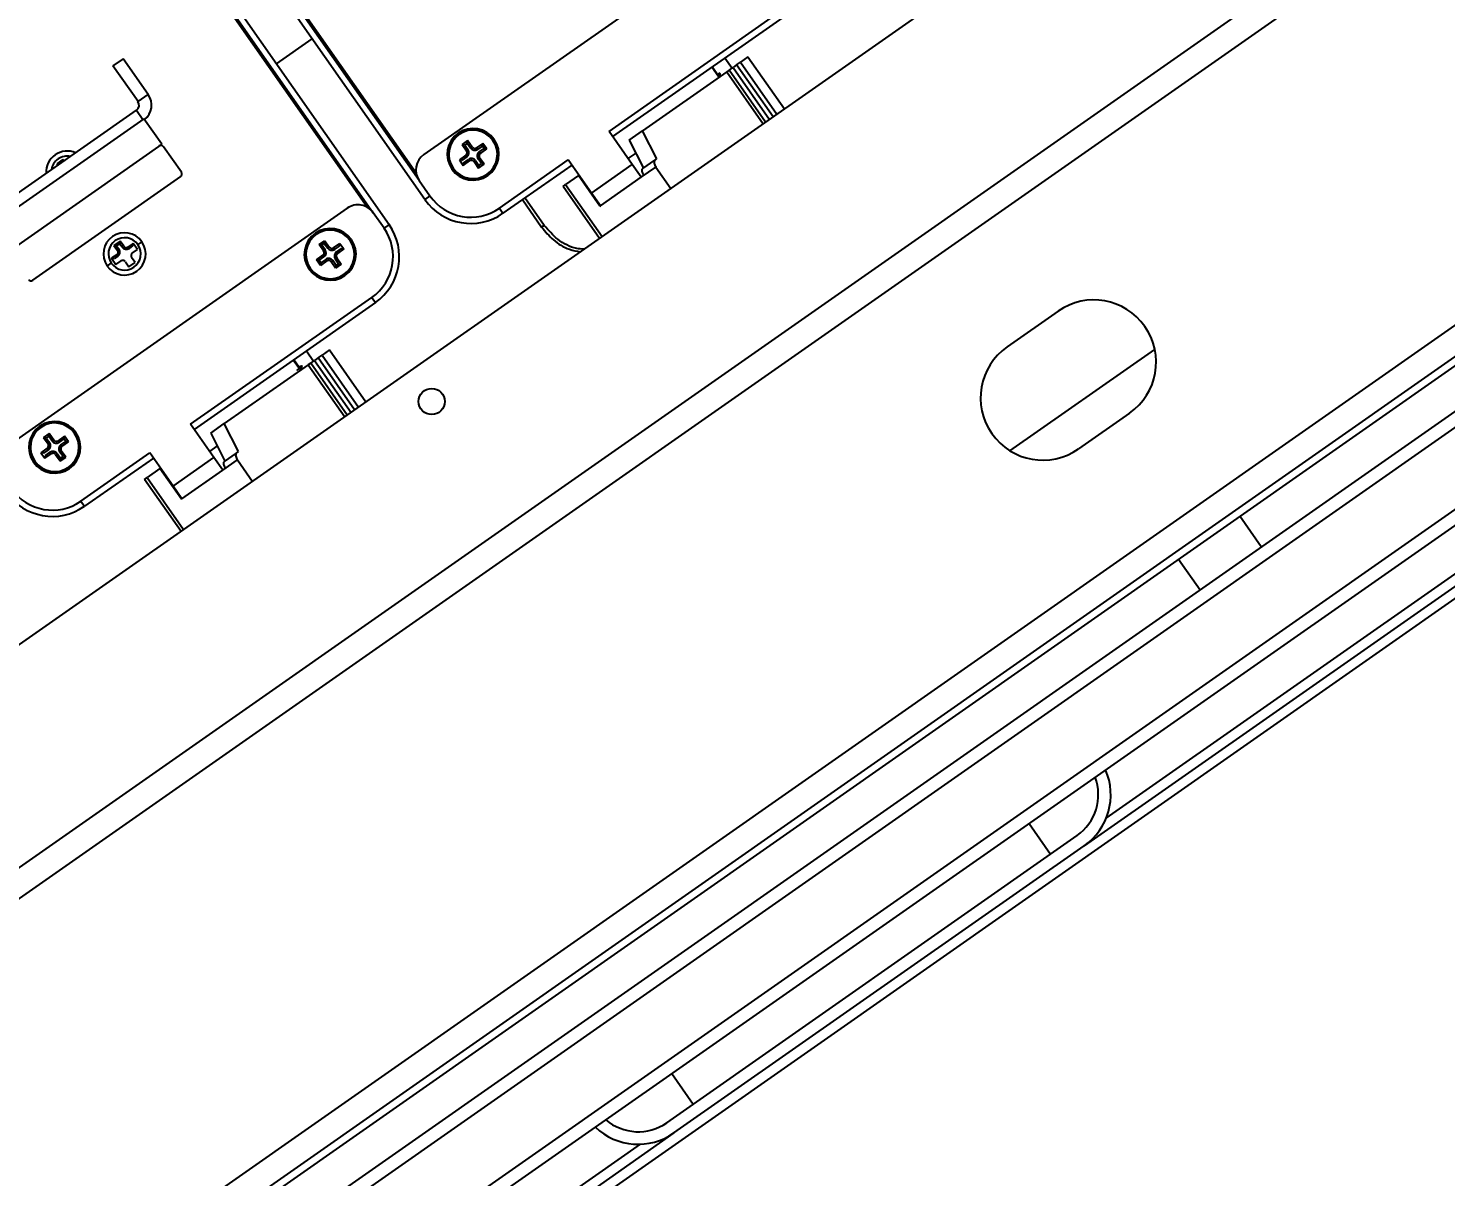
# Model space of a CAD drawing. Header units: millimetres. Extents: x 152904052 to 153933663, y 538271515 to 539240469.
# Drawn here: x 153453132.2 to 153453359.7, y 538569815.3 to 538569999.6 of the extents above; entities that cross this region are included whole.
import ezdxf
from ezdxf.enums import TextEntityAlignment as Align

# ---------------------------------------------------------------- set-up
doc = ezdxf.new("R2010")
doc.units = ezdxf.units.MM
doc.layers.add('POWR', color=5, linetype='Continuous')
doc.layers.add('TEXT', color=7, linetype='Continuous')
doc.styles.get("Standard").update_dxf_attribs({"font": 'Gulim.ttf'})

msp = doc.modelspace()

# ---------------------------------------------------------------- linework, layer by layer
at = {"layer": 'POWR', "color": 7}
for p, q in [((153453047.65, 538569842.5), (153453357.08, 538570059.17)), ((153451610.15, 538568795.17), (153453405.73, 538570052.45)), ((153452528.12, 538569442.95), (153453373.89, 538570035.16)), ((153453195.84, 538569972.14), (153453163.14, 538570018.83)), ((153453194.94, 538569975.17), (153453163.96, 538570019.41)), ((153453164.21, 538570019.58), (153453194.43, 538569976.41)), ((153453250.56, 538570017.78), (153453195.67, 538569979.35)), ((153453186.57, 538569970.91), (153453156.35, 538570014.07)), ((153453156.59, 538570014.24), (153453187.56, 538569970.01)), ((153453157.41, 538570014.82), (153453190.1, 538569968.13)), ((153453225.41, 538569983.08), (153453254.49, 538570003.44)), ((153453255.07, 538570002.62), (153453225.99, 538569982.26)), ((153453172.04, 538569993.93), (153453177.77, 538569997.94)), ((153453446.82, 538569995.52), (153452550.66, 538569368.03)), ((153453443.83, 538569996), (153452551.24, 538569371)), ((153451659.93, 538568760.69), (153453421.11, 538569993.88)), ((153453147.41, 538569994.75), (153453145.77, 538569993.61)), ((153453149.79, 538569987.87), (153453145.77, 538569993.61)), ((153453151.43, 538569989.02), (153453147.41, 538569994.75)), ((153453243.04, 538569991.76), (153453241.89, 538569993.4)), ((153453243.11, 538569991.81), (153453241.96, 538569993.45)), ((153453244.01, 538569994.88), (153453245.15, 538569993.24)), ((153453244.69, 538569992.92), (153453245.31, 538569993.35)), ((153453245.88, 538569993.75), (153453245.31, 538569993.35)), ((153453245.31, 538569993.35), (153453251.16, 538569985)), ((153453245.88, 538569993.75), (153453245.89, 538569993.76)), ((153453251.74, 538569985.4), (153453245.88, 538569993.75)), ((153453245.89, 538569993.76), (153453246.51, 538569994.19)), ((153453251.74, 538569985.4), (153453245.89, 538569993.76)), ((153453247.71, 538569995.03), (153453246.51, 538569994.19)), ((153453246.51, 538569994.19), (153453252.36, 538569985.84)), ((153453247.71, 538569995.03), (153453253.56, 538569986.68)), ((153453244.3, 538569992.65), (153453230.8, 538569983.19)), ((153453243.06, 538569992.39), (153453242.84, 538569992.19)), ((153453243.06, 538569992.39), (153453243.25, 538569992.47)), ((153453243.35, 538569991.98), (153453243.16, 538569991.98)), ((153453244.68, 538569992.91), (153453244.3, 538569992.65)), ((153453244.3, 538569992.65), (153453250.15, 538569984.29)), ((153453244.68, 538569992.91), (153453244.69, 538569992.92)), ((153453250.54, 538569984.56), (153453244.68, 538569992.91)), ((153453250.54, 538569984.56), (153453244.69, 538569992.92)), ((153451662.28, 538568757.33), (153453423.46, 538569990.52)), ((153453149.79, 538569987.87), (153453151.43, 538569989.02)), ((153453453.01, 538569986.68), (153452556.86, 538569359.18)), ((153453420.05, 538569986.67), (153452570.18, 538569391.59)), ((153453125.3, 538569969.5), (153453149.54, 538569986.48)), ((153453149.54, 538569986.48), (153453150.57, 538569985)), ((153453150.74, 538569985.12), (153453126.16, 538569967.91)), ((153453153.61, 538569981.02), (153453150.74, 538569985.12)), ((153453452.49, 538569983.75), (153452559.78, 538569358.67)), ((153453206.77, 538569981.63), (153453206.98, 538569981.77)), ((153453229.14, 538569977.76), (153453225.41, 538569983.08)), ((153453228.63, 538569981.67), (153453230.8, 538569983.19)), ((153453228.63, 538569981.67), (153453230.92, 538569977.17)), ((153453233.09, 538569978.69), (153453230.8, 538569983.19)), ((153453153.61, 538569981.02), (153453129.03, 538569963.82)), ((153453156.76, 538569976.52), (153453153.89, 538569980.61)), ((153453202.71, 538569981.59), (153453201.81, 538569980.96)), ((153453201.81, 538569980.96), (153453202.53, 538569979.94)), ((153453202.24, 538569980.88), (153453201.81, 538569980.96)), ((153453202.64, 538569981.16), (153453202.24, 538569980.88)), ((153453202.24, 538569980.88), (153453202.78, 538569980.11)), ((153453202.78, 538569980.11), (153453202.53, 538569979.94)), ((153453202.64, 538569981.16), (153453202.71, 538569981.59)), ((153453203.18, 538569980.39), (153453202.64, 538569981.16)), ((153453203.43, 538569980.57), (153453202.71, 538569981.59)), ((153453203.18, 538569980.39), (153453203.43, 538569980.57)), ((153453205.15, 538569981.16), (153453204.12, 538569980.44)), ((153453204.3, 538569980.19), (153453204.12, 538569980.44)), ((153453205.07, 538569980.73), (153453204.3, 538569980.19)), ((153453204.58, 538569979.79), (153453205.35, 538569980.34)), ((153453204.58, 538569979.79), (153453204.76, 538569979.54)), ((153453204.76, 538569979.54), (153453205.78, 538569980.26)), ((153453205.07, 538569980.73), (153453205.15, 538569981.16)), ((153453205.35, 538569980.34), (153453205.07, 538569980.73)), ((153453205.78, 538569980.26), (153453205.15, 538569981.16)), ((153453205.35, 538569980.34), (153453205.78, 538569980.26)), ((153453229.69, 538569979.6), (153453228.45, 538569978.74)), ((153453461.26, 538569980.12), (153453301.69, 538569868.39)), ((153453305.22, 538569872.81), (153453459.03, 538569980.52)), ((153453462.18, 538569978.81), (153452561.11, 538569347.88)), ((153453137.74, 538569978.58), (153453136.75, 538569977.89)), ((153453136.75, 538569977.89), (153453136.93, 538569977.65)), ((153453137.91, 538569978.33), (153453137.74, 538569978.58)), ((153453200.38, 538569977.15), (153453200.18, 538569977.01)), ((153453202.4, 538569979.24), (153453201.38, 538569978.52)), ((153453201.38, 538569978.52), (153453202.01, 538569977.62)), ((153453201.81, 538569978.45), (153453201.38, 538569978.52)), ((153453202.58, 538569978.99), (153453201.81, 538569978.45)), ((153453202.01, 538569977.62), (153453203.03, 538569978.34)), ((153453202.09, 538569978.05), (153453202.01, 538569977.62)), ((153453202.09, 538569978.05), (153453202.86, 538569978.59)), ((153453202.58, 538569978.99), (153453202.4, 538569979.24)), ((153453202.86, 538569978.59), (153453203.03, 538569978.34)), ((153453203.98, 538569978.39), (153453203.73, 538569978.22)), ((153453203.73, 538569978.22), (153453204.45, 538569977.19)), ((153453203.98, 538569978.39), (153453204.52, 538569977.62)), ((153453204.38, 538569978.67), (153453204.63, 538569978.85)), ((153453204.92, 538569977.9), (153453204.38, 538569978.67)), ((153453204.45, 538569977.19), (153453205.35, 538569977.82)), ((153453204.52, 538569977.62), (153453204.45, 538569977.19)), ((153453204.52, 538569977.62), (153453204.92, 538569977.9)), ((153453205.35, 538569977.82), (153453204.63, 538569978.85)), ((153453204.92, 538569977.9), (153453205.35, 538569977.82)), ((153453207.8, 538569970.75), (153453218.86, 538569978.49)), ((153453219.43, 538569977.67), (153453208.37, 538569969.93)), ((153453222.59, 538569973.17), (153453218.86, 538569978.49)), ((153453222.59, 538569973.17), (153453229.14, 538569977.76)), ((153453230.57, 538569975.71), (153453229.14, 538569977.76)), ((153453230.57, 538569975.71), (153453232.93, 538569977.36)), ((153453230.84, 538569977.12), (153453232.75, 538569978.46)), ((153453232.75, 538569978.46), (153453233.09, 538569978.69)), ((153453232.93, 538569977.36), (153453235.34, 538569973.92)), ((153453132.88, 538569959.19), (153453156.64, 538569975.82)), ((153453194.94, 538569975.17), (153453196.66, 538569972.71)), ((153453220.48, 538569975.97), (153453218.43, 538569974.53)), ((153453220.48, 538569975.97), (153453220.58, 538569976.04)), ((153453223.92, 538569971.05), (153453220.48, 538569975.97)), ((153453224.02, 538569971.12), (153453230.57, 538569975.71)), ((153453196.66, 538569972.71), (153453195.84, 538569972.14)), ((153453218.02, 538569974.25), (153453218.43, 538569974.53)), ((153453223.87, 538569965.89), (153453218.02, 538569974.25)), ((153453218.43, 538569974.53), (153453224.28, 538569966.18)), ((153453224.02, 538569971.12), (153453222.59, 538569973.17)), ((153453183.39, 538569970.75), (153453128.5, 538569932.32)), ((153453207.8, 538569970.75), (153453208.37, 538569969.93)), ((153453211.5, 538569972.12), (153453214.59, 538569967.7)), ((153453215, 538569967.98), (153453211.91, 538569972.4)), ((153453223.69, 538569971.38), (153453223.75, 538569971.51)), ((153453223.75, 538569971.3), (153453223.85, 538569971.37)), ((153453223.92, 538569971.05), (153453224.02, 538569971.12)), ((153453189.29, 538569967.55), (153453187.56, 538569970.01)), ((153453190.1, 538569968.13), (153453189.29, 538569967.55)), ((153453215, 538569967.98), (153453214.59, 538569967.7)), ((153453146.92, 538569965.47), (153453145.93, 538569964.78)), ((153453146.36, 538569964.71), (153453145.93, 538569964.78)), ((153453145.93, 538569964.78), (153453146.51, 538569963.97)), ((153453146.84, 538569965.05), (153453146.36, 538569964.71)), ((153453146.36, 538569964.71), (153453146.76, 538569964.14)), ((153453146.76, 538569964.14), (153453146.51, 538569963.97)), ((153453146.84, 538569965.05), (153453146.92, 538569965.47)), ((153453147.24, 538569964.48), (153453146.84, 538569965.05)), ((153453147.49, 538569964.65), (153453146.92, 538569965.47)), ((153453147.24, 538569964.48), (153453147.49, 538569964.65)), ((153453149, 538569965.1), (153453148.19, 538569964.53)), ((153453148.36, 538569964.28), (153453148.19, 538569964.53)), ((153453148.93, 538569964.68), (153453148.36, 538569964.28)), ((153453148.87, 538569963.55), (153453149.69, 538569964.12)), ((153453148.93, 538569964.68), (153453149, 538569965.1)), ((153453149.69, 538569964.12), (153453149, 538569965.1)), ((153453150.41, 538569965.36), (153453149.76, 538569964.9)), ((153453178.87, 538569964.9), (153453179.77, 538569965.53)), ((153453179.59, 538569963.88), (153453178.87, 538569964.9)), ((153453179.3, 538569964.82), (153453178.87, 538569964.9)), ((153453179.3, 538569964.82), (153453179.7, 538569965.1)), ((153453179.84, 538569964.05), (153453179.3, 538569964.82)), ((153453179.84, 538569964.05), (153453179.59, 538569963.88)), ((153453179.7, 538569965.1), (153453179.77, 538569965.53)), ((153453179.7, 538569965.1), (153453180.24, 538569964.33)), ((153453179.77, 538569965.53), (153453180.49, 538569964.51)), ((153453180.24, 538569964.33), (153453180.49, 538569964.51)), ((153453181.19, 538569964.38), (153453182.21, 538569965.1)), ((153453181.36, 538569964.13), (153453181.19, 538569964.38)), ((153453181.36, 538569964.13), (153453182.14, 538569964.67)), ((153453182.42, 538569964.28), (153453181.64, 538569963.73)), ((153453181.64, 538569963.73), (153453181.82, 538569963.48)), ((153453182.84, 538569964.2), (153453181.82, 538569963.48)), ((153453182.14, 538569964.67), (153453182.21, 538569965.1)), ((153453182.21, 538569965.1), (153453182.84, 538569964.2)), ((153453182.42, 538569964.28), (153453182.84, 538569964.2)), ((153453183.84, 538569965.57), (153453184.04, 538569965.71)), ((153453144.84, 538569961.46), (153453145.5, 538569961.92)), ((153453146.38, 538569963.27), (153453145.56, 538569962.7)), ((153453145.56, 538569962.7), (153453146.25, 538569961.71)), ((153453145.99, 538569962.62), (153453145.56, 538569962.7)), ((153453146.56, 538569963.02), (153453145.99, 538569962.62)), ((153453146.25, 538569961.71), (153453147.07, 538569962.29)), ((153453146.56, 538569963.02), (153453146.38, 538569963.27)), ((153453147.77, 538569962.16), (153453148.34, 538569961.34)), ((153453148.34, 538569961.34), (153453149.32, 538569962.03)), ((153453149.32, 538569962.03), (153453148.75, 538569962.85)), ((153453178.44, 538569962.46), (153453179.47, 538569963.18)), ((153453179.07, 538569961.56), (153453178.44, 538569962.46)), ((153453178.87, 538569962.39), (153453178.44, 538569962.46)), ((153453178.87, 538569962.39), (153453179.64, 538569962.93)), ((153453179.15, 538569961.99), (153453178.87, 538569962.39)), ((153453180.1, 538569962.28), (153453179.07, 538569961.56)), ((153453179.15, 538569961.99), (153453179.07, 538569961.56)), ((153453179.92, 538569962.53), (153453179.15, 538569961.99)), ((153453179.64, 538569962.93), (153453179.47, 538569963.18)), ((153453179.92, 538569962.53), (153453180.1, 538569962.28)), ((153453181.05, 538569962.33), (153453180.79, 538569962.16)), ((153453181.51, 538569961.13), (153453180.79, 538569962.16)), ((153453181.59, 538569961.56), (153453181.05, 538569962.33)), ((153453181.44, 538569962.61), (153453181.7, 538569962.79)), ((153453181.44, 538569962.61), (153453181.99, 538569961.84)), ((153453182.41, 538569961.76), (153453181.51, 538569961.13)), ((153453181.59, 538569961.56), (153453181.51, 538569961.13)), ((153453181.99, 538569961.84), (153453181.59, 538569961.56)), ((153453181.7, 538569962.79), (153453182.41, 538569961.76)), ((153453181.99, 538569961.84), (153453182.41, 538569961.76)), ((153453177.45, 538569961.09), (153453177.24, 538569960.95)), ((153453158.24, 538569936.05), (153453187.32, 538569956.41)), ((153453187.89, 538569955.59), (153453158.81, 538569935.23)), ((153453187.32, 538569956.41), (153453187.89, 538569955.59)), ((153453297.51, 538569954.21), (153453289.32, 538569948.48)), ((153453176.84, 538569947.85), (153453177.98, 538569946.21)), ((153453180.54, 538569948), (153453179.34, 538569947.16)), ((153453180.54, 538569948), (153453186.39, 538569939.64)), ((153453289.77, 538569931.8), (153453313.03, 538569948.08)), ((153453177.13, 538569945.61), (153453163.63, 538569936.16)), ((153453175.87, 538569944.73), (153453174.72, 538569946.36)), ((153453175.94, 538569944.78), (153453174.79, 538569946.41)), ((153453175.89, 538569945.36), (153453175.67, 538569945.16)), ((153453177.51, 538569945.88), (153453177.13, 538569945.61)), ((153453177.13, 538569945.61), (153453182.98, 538569937.26)), ((153453177.51, 538569945.88), (153453177.52, 538569945.88)), ((153453183.36, 538569937.53), (153453177.51, 538569945.88)), ((153453177.52, 538569945.88), (153453178.14, 538569946.32)), ((153453183.37, 538569937.53), (153453177.52, 538569945.88)), ((153453178.71, 538569946.72), (153453178.14, 538569946.32)), ((153453178.14, 538569946.32), (153453183.99, 538569937.97)), ((153453178.71, 538569946.72), (153453178.72, 538569946.72)), ((153453184.56, 538569938.37), (153453178.71, 538569946.72)), ((153453178.72, 538569946.72), (153453179.34, 538569947.16)), ((153453184.57, 538569938.37), (153453178.72, 538569946.72)), ((153453179.34, 538569947.16), (153453185.19, 538569938.81)), ((153453176.18, 538569944.94), (153453175.99, 538569944.95)), ((153453161.46, 538569934.64), (153453163.63, 538569936.16)), ((153453165.92, 538569931.66), (153453163.63, 538569936.16)), ((153453308.98, 538569937.83), (153453300.79, 538569932.09)), ((153453135.54, 538569934.56), (153453134.64, 538569933.93)), ((153453134.64, 538569933.93), (153453135.36, 538569932.9)), ((153453135.07, 538569933.85), (153453134.64, 538569933.93)), ((153453135.46, 538569934.13), (153453135.07, 538569933.85)), ((153453135.46, 538569934.13), (153453135.54, 538569934.56)), ((153453136.01, 538569933.36), (153453135.46, 538569934.13)), ((153453136.26, 538569933.53), (153453135.54, 538569934.56)), ((153453137.98, 538569934.13), (153453136.95, 538569933.41)), ((153453137.9, 538569933.7), (153453137.98, 538569934.13)), ((153453138.61, 538569933.23), (153453137.98, 538569934.13)), ((153453139.6, 538569934.6), (153453139.81, 538569934.74)), ((153453161.97, 538569930.72), (153453158.24, 538569936.05)), ((153453161.46, 538569934.64), (153453163.75, 538569930.14)), ((153453135.23, 538569932.21), (153453134.21, 538569931.49)), ((153453135.41, 538569931.96), (153453134.64, 538569931.41)), ((153453135.07, 538569933.85), (153453135.61, 538569933.08)), ((153453135.41, 538569931.96), (153453135.23, 538569932.21)), ((153453135.61, 538569933.08), (153453135.36, 538569932.9)), ((153453136.01, 538569933.36), (153453136.26, 538569933.53)), ((153453137.13, 538569933.16), (153453136.95, 538569933.41)), ((153453137.9, 538569933.7), (153453137.13, 538569933.16)), ((153453137.21, 538569931.64), (153453137.46, 538569931.81)), ((153453137.75, 538569930.87), (153453137.21, 538569931.64)), ((153453137.41, 538569932.76), (153453138.18, 538569933.3)), ((153453137.41, 538569932.76), (153453137.58, 538569932.51)), ((153453138.18, 538569930.79), (153453137.46, 538569931.81)), ((153453137.58, 538569932.51), (153453138.61, 538569933.23)), ((153453138.18, 538569933.3), (153453137.9, 538569933.7)), ((153453138.18, 538569933.3), (153453138.61, 538569933.23)), ((153453162.51, 538569932.57), (153453161.28, 538569931.71)), ((153453165.58, 538569931.42), (153453165.92, 538569931.66)), ((153453133.21, 538569930.12), (153453133.01, 538569929.98)), ((153453134.21, 538569931.49), (153453134.84, 538569930.59)), ((153453134.64, 538569931.41), (153453134.21, 538569931.49)), ((153453134.84, 538569930.59), (153453135.86, 538569931.31)), ((153453134.92, 538569931.02), (153453134.84, 538569930.59)), ((153453134.92, 538569931.02), (153453135.69, 538569931.56)), ((153453135.69, 538569931.56), (153453135.86, 538569931.31)), ((153453136.81, 538569931.36), (153453136.56, 538569931.18)), ((153453136.56, 538569931.18), (153453137.28, 538569930.16)), ((153453136.81, 538569931.36), (153453137.35, 538569930.59)), ((153453137.28, 538569930.16), (153453138.18, 538569930.79)), ((153453137.35, 538569930.59), (153453137.28, 538569930.16)), ((153453137.35, 538569930.59), (153453137.75, 538569930.87)), ((153453137.75, 538569930.87), (153453138.18, 538569930.79)), ((153453140.63, 538569923.72), (153453151.69, 538569931.46)), ((153453152.26, 538569930.64), (153453141.2, 538569922.9)), ((153453155.42, 538569926.13), (153453151.69, 538569931.46)), ((153453155.42, 538569926.13), (153453161.97, 538569930.72)), ((153453163.4, 538569928.68), (153453161.97, 538569930.72)), ((153453163.4, 538569928.68), (153453165.76, 538569930.33)), ((153453163.67, 538569930.08), (153453165.58, 538569931.42)), ((153453165.76, 538569930.33), (153453168.17, 538569926.89)), ((153453150.85, 538569927.21), (153453151.26, 538569927.5)), ((153453156.7, 538569918.86), (153453150.85, 538569927.21)), ((153453153.31, 538569928.93), (153453151.26, 538569927.5)), ((153453151.26, 538569927.5), (153453157.11, 538569919.14)), ((153453153.31, 538569928.93), (153453153.41, 538569929)), ((153453156.75, 538569924.02), (153453153.31, 538569928.93)), ((153453156.85, 538569924.09), (153453163.4, 538569928.68)), ((153453156.85, 538569924.09), (153453155.42, 538569926.13)), ((153453140.63, 538569923.72), (153453141.2, 538569922.9)), ((153453156.52, 538569924.35), (153453156.58, 538569924.47)), ((153453156.58, 538569924.26), (153453156.68, 538569924.33)), ((153453156.75, 538569924.02), (153453156.85, 538569924.09)), ((153453330.11, 538569916.37), (153453326.67, 538569921.28)), ((153453316.84, 538569914.4), (153453320.28, 538569909.49)), ((153453292.84, 538569871.96), (153453296.28, 538569867.05)), ((153453234.68, 538569823.91), (153453300.54, 538569870.03)), ((153453235.83, 538569822.28), (153453301.69, 538569868.39)), ((153453235.5, 538569831.81), (153453238.94, 538569826.9)), ((153453235.83, 538569822.28), (153453207.49, 538569802.43)), ((153453211.01, 538569806.85), (153453230.47, 538569820.47))]:
    msp.add_line(p, q, dxfattribs=at)
msp.add_circle((153453196.94, 538569939.71), 2.1, dxfattribs=at)
for centre, radius, start, end in [((153453148.97, 538569987.3), 3, 308.8226, 35), ((153453148.97, 538569987.3), 1, 305, 35), ((153453203.58, 538569979.39), 4.15, 35, 215), ((153453203.58, 538569979.39), 3.9, 35, 215), ((153453203.58, 538569979.39), 4.15, 215, 35), ((153453138.45, 538569976.52), 3.4, 66.9657, 183.0343), ((153453153.48, 538569980.33), 0.5, 35, 125), ((153453203.58, 538569979.39), 3.9, 215, 35), ((153453202.12, 538569979.65), 0.5, 305, 35), ((153453202.12, 538569979.65), 0.807, 305, 35), ((153453203.84, 538569980.85), 0.807, 215, 305), ((153453203.84, 538569980.85), 0.5, 215, 305), ((153453205.04, 538569979.13), 0.807, 125, 215), ((153453205.04, 538569979.13), 0.5, 125, 215), ((153453138.45, 538569976.52), 2.6, 78.8131, 171.1869), ((153453197.39, 538569976.89), 3, 125, 215), ((153453203.32, 538569977.93), 0.807, 35, 125), ((153453203.32, 538569977.93), 0.5, 35, 125), ((153453156.35, 538569976.23), 0.5, 305, 35), ((153453203.21, 538569977.3), 8, 215, 305), ((153453185.11, 538569968.29), 3, 35, 125), ((153453203.21, 538569977.3), 9, 215, 305), ((153453182.73, 538569962.96), 9, 305, 35), ((153453147.63, 538569963.41), 3.4, 35, 215), ((153453147.63, 538569963.41), 2.6, 35, 215), ((153453180.64, 538569963.33), 4.15, 35, 215), ((153453180.64, 538569963.33), 3.9, 35, 215), ((153453182.73, 538569962.96), 8, 305, 35), ((153453147.63, 538569963.41), 3.4, 215, 35), ((153453147.63, 538569963.41), 2.6, 215, 35), ((153453146.1, 538569963.68), 0.5, 305, 35), ((153453146.1, 538569963.68), 0.807, 305, 35), ((153453147.9, 538569964.94), 0.807, 215, 305), ((153453147.9, 538569964.94), 0.5, 215, 305), ((153453149.16, 538569963.14), 0.5, 125, 215), ((153453180.64, 538569963.33), 4.15, 215, 35), ((153453180.64, 538569963.33), 3.9, 215, 35), ((153453179.18, 538569963.59), 0.5, 305, 35), ((153453179.18, 538569963.59), 0.807, 305, 35), ((153453180.9, 538569964.79), 0.807, 215, 305), ((153453180.9, 538569964.79), 0.5, 215, 305), ((153453182.11, 538569963.07), 0.807, 125, 215), ((153453182.11, 538569963.07), 0.5, 125, 215), ((153453147.36, 538569961.88), 0.5, 35, 125), ((153453180.39, 538569961.87), 0.807, 35, 125), ((153453180.39, 538569961.87), 0.5, 35, 125), ((153453132.6, 538569959.6), 0.5, 215, 305), ((153453303.24, 538569946.02), 10, 305, 125), ((153453295.05, 538569940.29), 10, 125, 305), ((153453136.41, 538569932.36), 4.15, 35, 215), ((153453136.41, 538569932.36), 3.9, 35, 215), ((153453136.41, 538569932.36), 4.15, 215, 35), ((153453136.41, 538569932.36), 3.9, 215, 35), ((153453134.95, 538569932.62), 0.5, 305, 35), ((153453134.95, 538569932.62), 0.807, 305, 35), ((153453136.15, 538569930.9), 0.807, 35, 125), ((153453136.67, 538569933.82), 0.807, 215, 305), ((153453136.67, 538569933.82), 0.5, 215, 305), ((153453137.87, 538569932.1), 0.807, 125, 215), ((153453137.87, 538569932.1), 0.5, 125, 215), ((153453136.15, 538569930.9), 0.5, 35, 125), ((153453136.04, 538569930.27), 9, 215, 305), ((153453136.04, 538569930.27), 8, 215, 305), ((153453295.95, 538569876.58), 8, 305, 20.5225), ((153453295.95, 538569876.58), 10, 305, 23.463), ((153453230.09, 538569830.47), 10, 226.537, 305), ((153453230.09, 538569830.47), 8, 229.4775, 305)]:
    msp.add_arc(centre, radius, start, end, dxfattribs=at)
for points, knots in [([(153453242.82, 538569992.22), (153453242.83, 538569992.22), (153453242.85, 538569992.24), (153453242.94, 538569992.3), (153453243.01, 538569992.35), (153453243.06, 538569992.39)], [0, 0, 0, 0, 0.063595, 0.275437, 1, 1, 1, 1]), ([(153453243.23, 538569992.43), (153453243.23, 538569992.42), (153453243.22, 538569992.39), (153453243.08, 538569992.26), (153453242.91, 538569992.12), (153453242.89, 538569992.11)], [0, 0, 0, 0, 0.347668, 0.949092, 1, 1, 1, 1]), ([(153453243.11, 538569992.05), (153453243.14, 538569992.11), (153453243.19, 538569992.25), (153453243.23, 538569992.39), (153453243.26, 538569992.45)], [0, 0, 0, 0, 0.499894, 1, 1, 1, 1]), ([(153453243.15, 538569991.97), (153453243.16, 538569991.98), (153453243.18, 538569991.98), (153453243.17, 538569991.96), (153453243.15, 538569991.95)], [0, 0, 0, 0, 0.234258, 1, 1, 1, 1]), ([(153453231.02, 538569976.02), (153453230.97, 538569976.1), (153453230.87, 538569976.26), (153453230.76, 538569976.52), (153453230.71, 538569976.78), (153453230.73, 538569977), (153453230.8, 538569977.08), (153453230.84, 538569977.12)], [0, 0, 0, 0, 0.174736, 0.363548, 0.559692, 0.78787, 1, 1, 1, 1]), ([(153453232.75, 538569978.46), (153453232.71, 538569978.4), (153453232.61, 538569978.29), (153453232.64, 538569977.98), (153453232.75, 538569977.65), (153453232.87, 538569977.45), (153453232.93, 538569977.36)], [0, 0, 0, 0, 0.273241, 0.566326, 0.792171, 1, 1, 1, 1]), ([(153453214.59, 538569967.7), (153453215.18, 538569966.99), (153453216.42, 538569965.52), (153453218.63, 538569964.15), (153453220.21, 538569963.86), (153453220.81, 538569963.75)], [0, 0, 0, 0, 0.365744, 0.75946, 1, 1, 1, 1]), ([(153453221.38, 538569964.15), (153453220.99, 538569964.18), (153453219.48, 538569964.31), (153453217.1, 538569965.56), (153453215.68, 538569967.2), (153453215, 538569967.98)], [0, 0, 0, 0, 0.153671, 0.593318, 1, 1, 1, 1]), ([(153453175.89, 538569945.36), (153453175.97, 538569945.39), (153453176.13, 538569945.47), (153453176.06, 538569945.38), (153453175.79, 538569945.12), (153453175.42, 538569944.83), (153453175.23, 538569944.68)], [0, 0, 0, 0, 0.2408483, 0.4765718, 0.7214915, 1, 1, 1, 1]), ([(153453175.65, 538569945.18), (153453175.66, 538569945.19), (153453175.68, 538569945.21), (153453175.77, 538569945.27), (153453175.84, 538569945.32), (153453175.89, 538569945.36)], [0, 0, 0, 0, 0.063595, 0.275437, 1, 1, 1, 1]), ([(153453175.94, 538569945.01), (153453175.97, 538569945.08), (153453176.01, 538569945.22), (153453176.06, 538569945.35), (153453176.09, 538569945.42)], [0, 0, 0, 0, 0.499894, 1, 1, 1, 1]), ([(153453175.98, 538569944.94), (153453175.99, 538569944.94), (153453176.01, 538569944.95), (153453176, 538569944.93), (153453175.98, 538569944.92)], [0, 0, 0, 0, 0.234258, 1, 1, 1, 1]), ([(153453163.85, 538569928.99), (153453163.8, 538569929.07), (153453163.7, 538569929.23), (153453163.59, 538569929.49), (153453163.54, 538569929.74), (153453163.56, 538569929.96), (153453163.63, 538569930.05), (153453163.67, 538569930.08)], [0, 0, 0, 0, 0.174736, 0.363548, 0.559692, 0.78787, 1, 1, 1, 1]), ([(153453165.58, 538569931.42), (153453165.54, 538569931.37), (153453165.44, 538569931.26), (153453165.47, 538569930.95), (153453165.58, 538569930.62), (153453165.7, 538569930.42), (153453165.76, 538569930.33)], [0, 0, 0, 0, 0.273241, 0.566326, 0.792171, 1, 1, 1, 1])]:
    msp.add_open_spline(points, degree=3, knots=knots, dxfattribs=at)

# ---------------------------------------------------------------- texts
at = {"layer": 'TEXT'}
msp.add_text('전기실#CD', height=4550, rotation=34.9999, dxfattribs=at).set_placement((153466474.48, 538561025.28), align=Align.CENTER)

doc.saveas('drawing.dxf')
